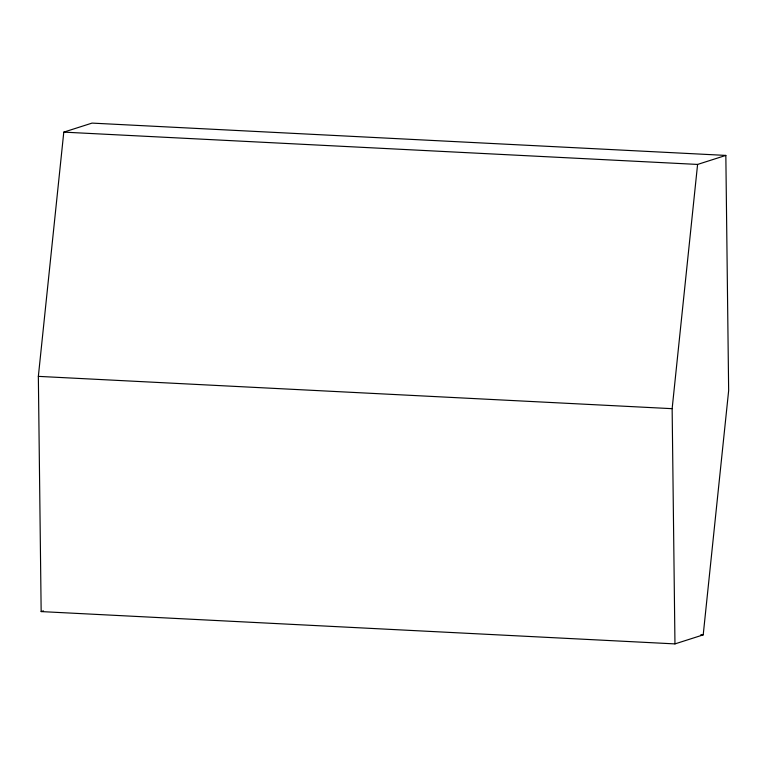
<?xml version="1.0" encoding="UTF-8"?>
<svg xmlns="http://www.w3.org/2000/svg" width="767" height="767" viewBox="0 0 767 767"><rect width="100%" height="100%" fill="white"/><g stroke="black" fill="none" stroke-linecap="round" stroke-linejoin="round"><path stroke-width="1.15" d="M38.35 376.367L63.786 132.125L92.04 123.104L725.841 155.413L728.65 390.633L703.214 634.875L674.96 643.897L41.159 611.587L38.35 376.367L672.141 408.677L674.96 643.897M672.141 408.677L697.587 164.435L725.841 155.413M41.159 611.587L43.422 610.858M63.786 132.125L697.587 164.435M700.817 634.75L703.214 634.875"/></g></svg>
